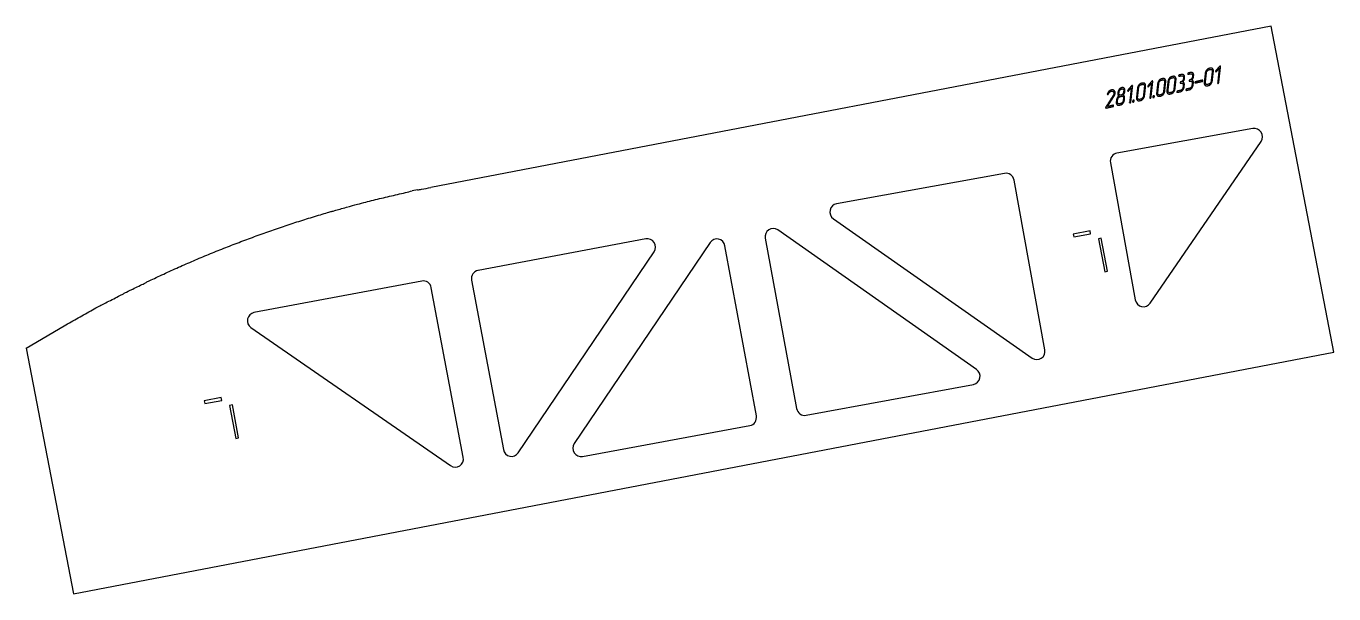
# Model space of a CAD drawing. Header units: millimetres. Extents: x -3 to 1572, y 80 to 764.
import ezdxf

# ---------------------------------------------------------------- set-up
doc = ezdxf.new("R2010")
doc.units = ezdxf.units.MM
doc.linetypes.add('K5LT_BASIC', pattern=[0])
doc.layers.add('Engraving', color=7, linetype='Continuous')

msp = doc.modelspace()

# ---------------------------------------------------------------- linework, layer by layer
at = {"color": 143, "linetype": 'K5LT_BASIC', "lineweight": 25, "true_color": 0x33acca}
for p, q in [((1496.6, 763.9), (484.3, 569.6)), ((1572, 371), (1496.6, 763.9)), ((1474.4, 640.4), (1310.8, 610.9)), ((1350.7, 429.9), (1484.3, 624.9)), ((1302.9, 599.3), (1332.9, 433.9)), ((1175.3, 586.4), (973.1, 549.9)), ((1224, 373.7), (1186.9, 578.3)), ((468.4, 566.6), (462.1, 565.3)), ((969.3, 531.8), (1208.7, 363.8)), ((743.3, 507.5), (541.3, 469.5)), ((887.1, 508.2), (925, 303)), ((1141.7, 350.2), (902.3, 518.2)), ((1278.5, 517.2), (1258.1, 513.3)), ((1258.1, 513.3), (1258.7, 509.8)), ((1258.7, 509.8), (1279.1, 513.7)), ((1279.1, 513.7), (1278.5, 517.2)), ((1291.9, 508.2), (1288.5, 507.6)), ((1288.5, 507.6), (1296.1, 467.8)), ((1299.5, 468.5), (1291.9, 508.2)), ((589.7, 249.6), (753.3, 492)), ((820.8, 503.2), (657.2, 260.8)), ((876.5, 294.1), (838.6, 499.3)), ((533.4, 457.8), (571.9, 253.5)), ((1296.1, 467.8), (1299.5, 468.5)), ((473.5, 456.7), (271.4, 418.7)), ((523.5, 244.4), (485, 448.7)), ((-2.9, 375.8), (42.7, 402.7)), ((267.8, 400.6), (508.3, 234.3)), ((-2.9, 375.8), (53.9, 79.7)), ((53.9, 79.7), (1572, 371)), ((936.5, 295), (1137.9, 332.2)), ((232, 316.4), (211.5, 312.4)), ((232.6, 312.9), (232, 316.4)), ((211.5, 312.4), (212.2, 309)), ((212.2, 309), (232.6, 312.9)), ((245.4, 307.4), (242, 306.8)), ((242, 306.8), (249.6, 267)), ((253, 267.6), (245.4, 307.4)), ((667.2, 245.3), (868.6, 282.5)), ((249.6, 267), (253, 267.6))]:
    msp.add_line(p, q, dxfattribs=at)
msp.add_arc((1177.1, 576.6), 10, 10.2618, 100.2438, dxfattribs=at)
for centre, major_axis, start_param, end_param in [((1476.2, 630.6), (1.88, -9.82), 0.772976, 3.130945), ((1312.6, 601.1), (-1.88, 9.82), 6.272537, 7.843334), ((974.9, 540), (-1.88, 9.82), 6.272537, 8.630507), ((896.8, 510), (-1.88, 9.82), 5.488914, 7.846883), ((745.2, 497.7), (1.88, -9.82), 0.780074, 3.138043), ((828.9, 497.5), (-1.88, 9.82), 4.70529, 7.06326), ((475.3, 446.9), (-1.88, 9.82), 4.70884, 6.279636), ((543.1, 459.6), (-1.88, 9.82), 6.279636, 7.850432), ((1342.6, 435.7), (1.88, -9.82), 4.701741, 7.056161), ((273.3, 408.9), (-1.88, 9.82), 6.279636, 8.637605), ((1214.3, 372), (1.88, -9.82), 5.488914, 7.843334), ((1136.1, 342), (1.88, -9.82), 6.276087, 8.630507), ((934.6, 304.8), (1.88, -9.82), 4.70529, 6.276087), ((866.8, 292.3), (1.88, -9.82), 6.276087, 7.846883), ((581.6, 255.3), (1.88, -9.82), 4.70884, 7.06326), ((665.3, 255.2), (-1.88, 9.82), 0.780074, 3.134494), ((513.8, 242.5), (1.88, -9.82), 5.496012, 7.850432)]:
    msp.add_ellipse(centre, major_axis=major_axis, ratio=0.985352, start_param=start_param, end_param=end_param, dxfattribs=at)
for points, knots in [([(468.4, 566.6), (470, 566.8), (475.3, 567.6), (480.6, 568.8), (484.3, 569.6)], [45.55699, 45.55699, 45.55699, 45.55699, 46.038497, 47.170951, 47.170951, 47.170951, 47.170951]), ([(42.7, 402.7), (45.6, 404.3), (51.2, 407.6), (59.8, 412.5), (68.4, 417.3), (77, 422), (84.9, 426.4), (97.5, 432.9), (115.9, 442.1), (115, 442), (123.8, 446.3), (142.3, 455.2), (141.5, 455.1), (147.1, 457.8), (159, 463.4), (173.9, 470.3), (191.9, 478.3), (210, 486), (228.2, 493.5), (246.5, 500.7), (265, 507.7), (283.5, 514.4), (299, 519.8), (311.5, 524), (320.8, 527.1), (330.2, 530.1), (339.6, 533), (349.1, 535.9), (358.5, 538.7), (365, 540.6), (365.7, 540.7), (384, 545.9), (396.4, 549.3), (406, 551.8), (415.5, 554.2), (425.1, 556.6), (434.7, 558.8), (444.3, 561.1), (453.5, 563), (459.3, 564.7), (462.1, 565.3)], [0, 0, 0, 0, 0.976708, 1.955132, 2.931972, 3.91221, 4.890857, 5.871232, 6.848368, 7.825571, 8.80449, 9.785123, 10.765817, 11.74492, 12.72408, 14.680916, 16.637959, 18.600156, 20.559232, 22.515179, 24.476258, 26.435833, 28.393891, 29.375452, 30.357045, 31.337012, 32.315356, 33.295379, 34.275428, 35.2555, 36.235594, 37.214055, 38.195837, 39.174329, 40.156141, 41.134653, 42.116488, 43.096676, 44.078803, 44.916074, 44.916074, 44.916074, 44.916074])]:
    msp.add_open_spline(points, degree=3, knots=knots, dxfattribs=at)
at = {"layer": 'Engraving', "color": 143, "linetype": 'K5LT_BASIC', "lineweight": 25, "true_color": 0x33acca}
for points, knots in [([(1425.6, 697.7), (1425.4, 695.9), (1424.1, 694.3), (1422.7, 692.7), (1421, 692.3), (1420.3, 692.2), (1419.6, 692), (1418, 691.7), (1416.8, 692.7), (1415.7, 693.7), (1415.9, 695.6), (1416.6, 701.6), (1417.2, 707.5), (1417.4, 709.3), (1418.8, 710.9), (1420.1, 712.5), (1421.9, 712.9), (1422.6, 713.1), (1423.3, 713.2), (1425, 713.6), (1426.1, 712.6), (1427.2, 711.5), (1427, 709.7), (1426.3, 703.7), (1425.6, 697.7)], [0, 0, 0, 0.846521, 0.846521, 1.674424, 1.674424, 1.989042, 1.989042, 2.637777, 2.637777, 3.338641, 3.338641, 5.996422, 5.996422, 6.83575, 6.83575, 7.667338, 7.667338, 7.981955, 7.981955, 8.645972, 8.645972, 9.342219, 9.342219, 12, 12, 12]), ([(1424.2, 697.4), (1424.9, 703.4), (1425.6, 709.4), (1425.7, 710.6), (1425, 711.3), (1424.3, 712), (1423.1, 711.7), (1422.4, 711.6), (1421.7, 711.4), (1420.6, 711.2), (1419.7, 710.1), (1418.8, 709.1), (1418.6, 707.8), (1418, 701.9), (1417.3, 695.9), (1417.2, 694.7), (1417.9, 694), (1418.6, 693.3), (1419.7, 693.5), (1420.4, 693.7), (1421.1, 693.8), (1422.2, 694.1), (1423.2, 695.1), (1424.1, 696.1), (1424.2, 697.4)], [0, 0, 0, 3.194824, 3.194824, 3.749556, 3.749556, 4.284872, 4.284872, 4.662943, 4.662943, 5.32312, 5.32312, 6.003067, 6.003067, 9.197891, 9.197891, 9.751896, 9.751896, 10.278148, 10.278148, 10.656218, 10.656218, 11.310094, 11.310094, 12, 12, 12]), ([(1433.4, 695.8), (1433.4, 695.5), (1433.2, 695.2), (1433, 695), (1432.7, 694.9), (1432.5, 694.9), (1432.2, 695), (1432, 695.1), (1432.1, 695.5), (1433, 704.3), (1434, 713.1), (1432.3, 711.2), (1430.7, 709.3), (1430.4, 709), (1430.2, 708.9), (1429.9, 708.9), (1429.7, 709), (1429.5, 709.2), (1429.6, 709.5), (1429.6, 709.7), (1429.8, 710.1), (1432.1, 712.8), (1434.5, 715.5), (1434.7, 715.7), (1435, 715.8), (1435.2, 715.9), (1435.4, 715.7), (1435.6, 715.5), (1435.6, 715.2), (1434.5, 705.5), (1433.4, 695.8)], [0, 0, 0, 0.181151, 0.181151, 0.343934, 0.343934, 0.472146, 0.472146, 0.625059, 0.625059, 5.39951, 5.39951, 6.773407, 6.773407, 6.936544, 6.936544, 7.074093, 7.074093, 7.217588, 7.217588, 7.383484, 7.383484, 9.302301, 9.302301, 9.462957, 9.462957, 9.596849, 9.596849, 9.739807, 9.739807, 15, 15, 15]), ([(1344, 679.7), (1343.8, 677.9), (1342.4, 676.3), (1341, 674.7), (1339.3, 674.3), (1338.6, 674.2), (1337.9, 674), (1336.3, 673.7), (1335.2, 674.7), (1334.1, 675.7), (1334.3, 677.6), (1334.9, 683.5), (1335.6, 689.5), (1335.8, 691.3), (1337.1, 692.9), (1338.5, 694.5), (1340.2, 694.9), (1340.9, 695.1), (1341.6, 695.2), (1343.3, 695.6), (1344.4, 694.6), (1345.5, 693.5), (1345.3, 691.7), (1344.7, 685.7), (1344, 679.7)], [0, 0, 0, 0.846521, 0.846521, 1.674424, 1.674424, 1.989042, 1.989042, 2.637777, 2.637777, 3.338641, 3.338641, 5.996422, 5.996422, 6.83575, 6.83575, 7.667338, 7.667338, 7.981955, 7.981955, 8.645972, 8.645972, 9.342219, 9.342219, 12, 12, 12]), ([(1342.6, 679.4), (1343.3, 685.4), (1343.9, 691.3), (1344.1, 692.6), (1343.3, 693.3), (1342.6, 694), (1341.5, 693.7), (1340.8, 693.6), (1340.1, 693.4), (1338.9, 693.2), (1338, 692.1), (1337.1, 691.1), (1337, 689.8), (1336.3, 683.8), (1335.6, 677.9), (1335.5, 676.7), (1336.3, 676), (1337, 675.3), (1338.1, 675.5), (1338.8, 675.7), (1339.5, 675.8), (1340.6, 676.1), (1341.5, 677.1), (1342.5, 678.1), (1342.6, 679.4)], [0, 0, 0, 3.194824, 3.194824, 3.749556, 3.749556, 4.284872, 4.284872, 4.662943, 4.662943, 5.32312, 5.32312, 6.003067, 6.003067, 9.197891, 9.197891, 9.751896, 9.751896, 10.278148, 10.278148, 10.656218, 10.656218, 11.310094, 11.310094, 12, 12, 12]), ([(1351.8, 677.8), (1351.8, 677.4), (1351.5, 677.2), (1351.3, 677), (1351, 676.9), (1350.9, 676.9), (1350.6, 677), (1350.4, 677.1), (1350.4, 677.5), (1351.4, 686.3), (1352.4, 695.1), (1350.7, 693.2), (1349, 691.2), (1348.8, 691), (1348.5, 690.9), (1348.2, 690.8), (1348.1, 691), (1347.9, 691.2), (1347.9, 691.5), (1347.9, 691.6), (1348.2, 692.1), (1350.5, 694.8), (1352.8, 697.5), (1353, 697.7), (1353.3, 697.8), (1353.6, 697.8), (1353.8, 697.7), (1354, 697.5), (1354, 697.2), (1352.9, 687.5), (1351.8, 677.8)], [0, 0, 0, 0.181151, 0.181151, 0.343934, 0.343934, 0.472146, 0.472146, 0.625059, 0.625059, 5.39951, 5.39951, 6.773407, 6.773407, 6.936544, 6.936544, 7.074093, 7.074093, 7.217588, 7.217588, 7.383484, 7.383484, 9.302301, 9.302301, 9.462957, 9.462957, 9.596849, 9.596849, 9.739807, 9.739807, 15, 15, 15]), ([(1368.3, 685.1), (1368.1, 683.2), (1366.7, 681.7), (1365.3, 680.1), (1363.6, 679.7), (1362.9, 679.5), (1362.2, 679.4), (1360.6, 679), (1359.5, 680), (1358.3, 681.1), (1358.5, 682.9), (1359.2, 688.9), (1359.9, 694.9), (1360.1, 696.7), (1361.4, 698.3), (1362.8, 699.9), (1364.5, 700.3), (1365.2, 700.4), (1365.9, 700.6), (1367.6, 700.9), (1368.7, 699.9), (1369.8, 698.9), (1369.6, 697), (1368.9, 691), (1368.3, 685.1)], [0, 0, 0, 0.846521, 0.846521, 1.674424, 1.674424, 1.989042, 1.989042, 2.637777, 2.637777, 3.338641, 3.338641, 5.996422, 5.996422, 6.83575, 6.83575, 7.667338, 7.667338, 7.981955, 7.981955, 8.645972, 8.645972, 9.342219, 9.342219, 12, 12, 12]), ([(1366.9, 684.8), (1367.5, 690.7), (1368.2, 696.7), (1368.3, 697.9), (1367.6, 698.6), (1366.9, 699.3), (1365.8, 699.1), (1365.1, 698.9), (1364.4, 698.8), (1363.2, 698.5), (1362.3, 697.5), (1361.4, 696.4), (1361.3, 695.2), (1360.6, 689.2), (1359.9, 683.2), (1359.8, 682), (1360.5, 681.3), (1361.3, 680.6), (1362.4, 680.9), (1363.1, 681), (1363.8, 681.2), (1364.9, 681.4), (1365.8, 682.5), (1366.7, 683.5), (1366.9, 684.8)], [0, 0, 0, 3.194824, 3.194824, 3.749556, 3.749556, 4.284872, 4.284872, 4.662943, 4.662943, 5.32312, 5.32312, 6.003067, 6.003067, 9.197891, 9.197891, 9.751896, 9.751896, 10.278148, 10.278148, 10.656218, 10.656218, 11.310094, 11.310094, 12, 12, 12]), ([(1380.7, 687.8), (1380.5, 686), (1379.1, 684.4), (1377.7, 682.8), (1376, 682.4), (1375.3, 682.3), (1374.6, 682.1), (1373, 681.8), (1371.9, 682.8), (1370.7, 683.8), (1370.9, 685.7), (1371.6, 691.6), (1372.3, 697.6), (1372.5, 699.4), (1373.8, 701), (1375.2, 702.6), (1376.9, 703), (1377.6, 703.2), (1378.3, 703.3), (1380, 703.7), (1381.1, 702.6), (1382.2, 701.6), (1382, 699.8), (1381.3, 693.8), (1380.7, 687.8)], [0, 0, 0, 0.846521, 0.846521, 1.674424, 1.674424, 1.989042, 1.989042, 2.637777, 2.637777, 3.338641, 3.338641, 5.996422, 5.996422, 6.83575, 6.83575, 7.667338, 7.667338, 7.981955, 7.981955, 8.645972, 8.645972, 9.342219, 9.342219, 12, 12, 12]), ([(1379.3, 687.5), (1379.9, 693.5), (1380.6, 699.4), (1380.7, 700.7), (1380, 701.4), (1379.3, 702.1), (1378.2, 701.8), (1377.5, 701.7), (1376.8, 701.5), (1375.6, 701.2), (1374.7, 700.2), (1373.8, 699.1), (1373.7, 697.9), (1373, 691.9), (1372.3, 686), (1372.2, 684.8), (1372.9, 684.1), (1373.7, 683.4), (1374.8, 683.6), (1375.5, 683.8), (1376.2, 683.9), (1377.3, 684.2), (1378.2, 685.2), (1379.1, 686.2), (1379.3, 687.5)], [0, 0, 0, 3.194824, 3.194824, 3.749556, 3.749556, 4.284872, 4.284872, 4.662943, 4.662943, 5.32312, 5.32312, 6.003067, 6.003067, 9.197891, 9.197891, 9.751896, 9.751896, 10.278148, 10.278148, 10.656218, 10.656218, 11.310094, 11.310094, 12, 12, 12]), ([(1390.2, 696.7), (1391.1, 696.4), (1391.6, 695.4), (1392.1, 694.5), (1392, 693.2), (1391.8, 691.7), (1391.7, 690.2), (1391.5, 688.4), (1390.1, 686.8), (1388.7, 685.2), (1387, 684.8), (1385.3, 684.5), (1383.5, 684.1), (1383.2, 684), (1383.1, 684.2), (1382.9, 684.4), (1382.9, 684.7), (1383, 684.8), (1383.2, 685.2), (1383.4, 685.5), (1383.7, 685.6), (1385.4, 686), (1387.2, 686.3), (1388.3, 686.6), (1389.2, 687.6), (1390.1, 688.7), (1390.3, 689.9), (1390.4, 691.4), (1390.6, 692.9), (1390.8, 694.2), (1390.1, 694.8), (1389.3, 695.5), (1388.2, 695.3), (1387.8, 695.2), (1387.5, 695.1), (1387.2, 695.1), (1387, 695.2), (1386.8, 695.4), (1386.9, 695.7), (1386.9, 695.9), (1387.1, 696.2), (1387.3, 696.6), (1387.6, 696.6), (1388.8, 696.9), (1389.7, 697.9), (1390.6, 699), (1390.7, 700.2), (1390.8, 701), (1390.9, 701.7), (1391.1, 703), (1390.4, 703.7), (1389.6, 704.3), (1388.5, 704.1), (1387.1, 703.8), (1385.7, 703.5), (1385.4, 703.4), (1385.2, 703.6), (1385.1, 703.8), (1385.1, 704.1), (1385.1, 704.2), (1385.3, 704.6), (1385.5, 704.9), (1385.9, 705), (1387.2, 705.3), (1388.6, 705.6), (1390.4, 706), (1391.4, 704.9), (1392.5, 703.9), (1392.3, 702), (1392.2, 701.3), (1392.1, 700.5), (1392.1, 700.3), (1392.1, 700), (1392.1, 699.9), (1392.1, 699.7), (1392, 699.6), (1391.9, 699.4), (1391.8, 699), (1391.5, 698.5), (1391.1, 697.6), (1390.2, 696.7)], [0, 0, 0, 1.105144, 1.105144, 2.412716, 2.412716, 4.127289, 4.127289, 6.317725, 6.317725, 8.444428, 8.444428, 10.473835, 10.473835, 10.771721, 10.771721, 11.072067, 11.072067, 11.383969, 11.383969, 11.786648, 11.786648, 13.815299, 13.815299, 15.233378, 15.233378, 16.694041, 16.694041, 18.407672, 18.407672, 19.599582, 19.599582, 20.752416, 20.752416, 21.157966, 21.157966, 21.455979, 21.455979, 21.756325, 21.756325, 22.068262, 22.068262, 22.471154, 22.471154, 23.889361, 23.889361, 25.351099, 25.351099, 26.208759, 26.208759, 27.401767, 27.401767, 28.555011, 28.555011, 30.178678, 30.178678, 30.476609, 30.476609, 30.776948, 30.776948, 31.088855, 31.088855, 31.491662, 31.491662, 33.115329, 33.115329, 34.837976, 34.837976, 36.636534, 36.636534, 37.494477, 37.494477, 37.777625, 37.777625, 37.949211, 37.949211, 38.142551, 38.142551, 38.714041, 38.714041, 40, 40, 40]), ([(1401.1, 699.1), (1402, 698.8), (1402.5, 697.8), (1403, 696.9), (1402.9, 695.6), (1402.7, 694.1), (1402.5, 692.6), (1402.3, 690.8), (1401, 689.2), (1399.6, 687.6), (1397.9, 687.2), (1396.1, 686.9), (1394.4, 686.5), (1394.1, 686.4), (1393.9, 686.6), (1393.8, 686.8), (1393.8, 687.1), (1393.8, 687.2), (1394, 687.6), (1394.2, 687.9), (1394.6, 688), (1396.3, 688.4), (1398, 688.7), (1399.2, 689), (1400.1, 690), (1401, 691.1), (1401.1, 692.3), (1401.3, 693.8), (1401.5, 695.3), (1401.6, 696.5), (1400.9, 697.2), (1400.2, 697.9), (1399, 697.7), (1398.7, 697.6), (1398.3, 697.5), (1398, 697.5), (1397.8, 697.6), (1397.7, 697.8), (1397.7, 698.1), (1397.7, 698.3), (1397.9, 698.6), (1398.1, 698.9), (1398.5, 699), (1399.7, 699.3), (1400.6, 700.3), (1401.5, 701.4), (1401.6, 702.6), (1401.7, 703.4), (1401.8, 704.1), (1401.9, 705.3), (1401.2, 706), (1400.5, 706.7), (1399.3, 706.5), (1397.9, 706.2), (1396.5, 705.9), (1396.2, 705.8), (1396.1, 706), (1395.9, 706.2), (1395.9, 706.5), (1396, 706.6), (1396.2, 707), (1396.4, 707.3), (1396.7, 707.4), (1398.1, 707.7), (1399.5, 708), (1401.2, 708.4), (1402.3, 707.3), (1403.4, 706.3), (1403.2, 704.4), (1403.1, 703.7), (1403, 702.9), (1403, 702.7), (1402.9, 702.4), (1402.9, 702.3), (1402.9, 702.1), (1402.8, 702), (1402.8, 701.8), (1402.7, 701.4), (1402.4, 700.9), (1401.9, 700), (1401.1, 699.1)], [0, 0, 0, 1.105144, 1.105144, 2.412716, 2.412716, 4.127289, 4.127289, 6.317725, 6.317725, 8.444428, 8.444428, 10.473835, 10.473835, 10.771721, 10.771721, 11.072067, 11.072067, 11.383969, 11.383969, 11.786648, 11.786648, 13.815299, 13.815299, 15.233378, 15.233378, 16.694041, 16.694041, 18.407672, 18.407672, 19.599582, 19.599582, 20.752416, 20.752416, 21.157966, 21.157966, 21.455979, 21.455979, 21.756325, 21.756325, 22.068262, 22.068262, 22.471154, 22.471154, 23.889361, 23.889361, 25.351099, 25.351099, 26.208759, 26.208759, 27.401767, 27.401767, 28.555011, 28.555011, 30.178678, 30.178678, 30.476609, 30.476609, 30.776948, 30.776948, 31.088855, 31.088855, 31.491662, 31.491662, 33.115329, 33.115329, 34.837976, 34.837976, 36.636534, 36.636534, 37.494477, 37.494477, 37.777625, 37.777625, 37.949211, 37.949211, 38.142551, 38.142551, 38.714041, 38.714041, 40, 40, 40]), ([(1413.6, 697.3), (1409.5, 696.4), (1405.3, 695.4), (1405, 695.4), (1404.8, 695.5), (1404.7, 695.7), (1404.7, 696), (1404.7, 696.2), (1404.9, 696.5), (1405.1, 696.9), (1405.5, 696.9), (1409.6, 697.8), (1413.8, 698.8), (1414, 698.8), (1414.2, 698.6), (1414.4, 698.4), (1414.4, 698.2), (1414.4, 697.9), (1414.2, 697.6), (1414, 697.3), (1413.6, 697.3)], [0, 0, 0, 3.94619, 3.94619, 4.18756, 4.18756, 4.430856, 4.430856, 4.683549, 4.683549, 5.009861, 5.009861, 8.956051, 8.956051, 9.181245, 9.181245, 9.415662, 9.415662, 9.694987, 9.694987, 10, 10, 10]), ([(1306.1, 667), (1301.9, 666.1), (1297.8, 665.2), (1297.5, 665.1), (1297.3, 665.3), (1297.1, 665.5), (1297.2, 665.8), (1297.2, 666), (1297.3, 666.2), (1301.8, 673.2), (1306.3, 680.3), (1306.5, 680.6), (1306.7, 680.9), (1306.8, 681.2), (1306.9, 681.5), (1307.2, 682.1), (1307.2, 682.6), (1307.4, 684.1), (1306.4, 684.9), (1305.9, 685.3), (1305.3, 685.4), (1304.6, 685.6), (1303.9, 685.4), (1303, 685.2), (1302.1, 684.4), (1301.2, 683.7), (1300.5, 682.2), (1300.4, 681.9), (1300.3, 681.8), (1300.1, 681.7), (1299.8, 681.6), (1299.6, 681.5), (1299.4, 681.7), (1299.2, 681.8), (1299.2, 682.1), (1299.2, 682.3), (1299.3, 682.4), (1300.1, 684.4), (1301.4, 685.5), (1302.6, 686.6), (1304, 686.9), (1306, 687.4), (1307.4, 686.2), (1308.9, 685.1), (1308.7, 682.9), (1308.6, 682.2), (1308.3, 681.5), (1308, 680.7), (1307.4, 679.7), (1303.3, 673.3), (1299.2, 666.9), (1302.7, 667.7), (1306.2, 668.5), (1306.5, 668.5), (1306.7, 668.3), (1306.9, 668.2), (1306.8, 667.9), (1306.8, 667.6), (1306.6, 667.3), (1306.4, 667.1), (1306.1, 667)], [0, 0, 0, 3.047826, 3.047826, 3.226196, 3.226196, 3.425035, 3.425035, 3.570989, 3.570989, 9.561221, 9.561221, 9.825724, 9.825724, 10.050668, 10.050668, 10.473601, 10.473601, 11.396415, 11.396415, 11.832946, 11.832946, 12.317549, 12.317549, 13.072233, 13.072233, 14.062635, 14.062635, 14.240973, 14.240973, 14.40613, 14.40613, 14.588981, 14.588981, 14.779051, 14.779051, 14.881829, 14.881829, 16.249197, 16.249197, 17.325971, 17.325971, 18.610175, 18.610175, 19.935785, 19.935785, 20.483021, 20.483021, 21.195978, 21.195978, 26.62229, 26.62229, 29.191003, 29.191003, 29.365522, 29.365522, 29.547183, 29.547183, 29.763638, 29.763638, 30, 30, 30]), ([(1319.7, 674.4), (1319.5, 672.5), (1318.1, 670.9), (1316.8, 669.3), (1315, 669), (1314.3, 668.8), (1313.6, 668.7), (1312, 668.3), (1310.9, 669.3), (1309.8, 670.3), (1310, 672.2), (1310.1, 673.7), (1310.3, 675.2), (1310.4, 676.3), (1311.1, 677.5), (1311.8, 678.7), (1313, 679.7), (1312.3, 680.1), (1312, 680.9), (1311.7, 681.7), (1311.8, 682.8), (1311.9, 683.6), (1312, 684.3), (1312.2, 686.1), (1313.5, 687.8), (1314.2, 688.5), (1315, 689), (1315.4, 689.2), (1315.8, 689.4), (1316, 689.5), (1316.2, 689.6), (1316.4, 689.6), (1316.6, 689.7), (1318.4, 690.1), (1319.5, 689.1), (1320, 688.6), (1320.2, 687.8), (1320.3, 687.5), (1320.4, 687.1), (1320.4, 686.8), (1320.4, 686.6), (1320.3, 686.4), (1320.3, 686.2), (1320.2, 685.4), (1320.2, 684.6), (1320, 683.5), (1319.6, 682.6), (1319.1, 681.7), (1318.2, 680.8), (1319.1, 680.5), (1319.6, 679.6), (1320.2, 678.6), (1320, 677.3), (1319.9, 675.8), (1319.7, 674.4)], [0, 0, 0, 1.873598, 1.873598, 3.69261, 3.69261, 4.386884, 4.386884, 5.818535, 5.818535, 7.364988, 7.364988, 8.831065, 8.831065, 10.043454, 10.043454, 11.431214, 11.431214, 12.22177, 12.22177, 13.14885, 13.14885, 13.899491, 13.899491, 15.762312, 15.762312, 16.708293, 16.708293, 17.125443, 17.125443, 17.362221, 17.362221, 17.577677, 17.577677, 19.055802, 19.055802, 19.771228, 19.771228, 20.139764, 20.139764, 20.365597, 20.365597, 20.592941, 20.592941, 21.340886, 21.340886, 22.373032, 22.373032, 23.469845, 23.469845, 24.415003, 24.415003, 25.533412, 25.533412, 27, 27, 27]), ([(1318.3, 674), (1318.5, 675.5), (1318.6, 677), (1318.8, 678.3), (1318.1, 679), (1317.4, 679.7), (1316.2, 679.4), (1315.5, 679.2), (1314.8, 679.1), (1313.6, 678.8), (1312.7, 677.8), (1311.8, 676.7), (1311.7, 675.5), (1311.5, 674), (1311.4, 672.5), (1311.2, 671.3), (1312, 670.6), (1312.7, 669.9), (1313.8, 670.1), (1314.5, 670.3), (1315.2, 670.5), (1316.4, 670.7), (1317.3, 671.8), (1318.2, 672.8), (1318.3, 674)], [0, 0, 0, 1.329406, 1.329406, 2.254108, 2.254108, 3.148824, 3.148824, 3.778355, 3.778355, 4.877538, 4.877538, 6.009386, 6.009386, 7.338792, 7.338792, 8.260968, 8.260968, 9.137189, 9.137189, 9.766721, 9.766721, 10.866842, 10.866842, 12, 12, 12]), ([(1318.8, 684.3), (1318.8, 685.1), (1318.9, 685.8), (1319.1, 687.1), (1318.4, 687.8), (1317.6, 688.5), (1316.5, 688.2), (1315.3, 687.9), (1314.4, 686.9), (1313.5, 685.9), (1313.4, 684.6), (1313.3, 683.9), (1313.2, 683.1), (1313.1, 681.9), (1313.8, 681.2), (1314.5, 680.5), (1315.6, 680.7), (1316.8, 681), (1317.7, 682), (1318.6, 683.1), (1318.8, 684.3)], [0, 0, 0, 0.718951, 0.718951, 1.697337, 1.697337, 2.634709, 2.634709, 3.797866, 3.797866, 5.000561, 5.000561, 5.719512, 5.719512, 6.697901, 6.697901, 7.635273, 7.635273, 8.789173, 8.789173, 10, 10, 10]), ([(1327.5, 672.4), (1327.5, 672.1), (1327.3, 671.8), (1327, 671.6), (1326.7, 671.5), (1326.6, 671.5), (1326.3, 671.6), (1326.1, 671.7), (1326.1, 672.1), (1327.1, 680.9), (1328.1, 689.7), (1326.4, 687.8), (1324.8, 685.9), (1324.5, 685.6), (1324.3, 685.6), (1324, 685.5), (1323.8, 685.7), (1323.6, 685.8), (1323.6, 686.2), (1323.6, 686.3), (1323.9, 686.7), (1326.2, 689.4), (1328.5, 692.1), (1328.8, 692.4), (1329, 692.4), (1329.3, 692.5), (1329.5, 692.3), (1329.7, 692.2), (1329.7, 691.8), (1328.6, 682.1), (1327.5, 672.4)], [0, 0, 0, 0.181151, 0.181151, 0.343934, 0.343934, 0.472146, 0.472146, 0.625059, 0.625059, 5.39951, 5.39951, 6.773407, 6.773407, 6.936544, 6.936544, 7.074093, 7.074093, 7.217588, 7.217588, 7.383484, 7.383484, 9.302301, 9.302301, 9.462957, 9.462957, 9.596849, 9.596849, 9.739807, 9.739807, 15, 15, 15]), ([(1355, 680), (1355.4, 680.1), (1355.7, 679.8), (1356, 679.5), (1355.9, 679.1), (1355.9, 678.7), (1355.6, 678.3), (1355.3, 677.8), (1354.8, 677.7), (1354.3, 677.6), (1354.1, 677.9), (1353.8, 678.2), (1353.9, 678.6), (1353.9, 678.9), (1354.2, 679.4), (1354.5, 679.9), (1355, 680)], [0, 0, 0, 0.855828, 0.855828, 1.74556, 1.74556, 2.805969, 2.805969, 3.96496, 3.96496, 4.876932, 4.876932, 5.801755, 5.801755, 6.76801, 6.76801, 8, 8, 8]), ([(1330.7, 674.6), (1331.1, 674.7), (1331.4, 674.4), (1331.7, 674.1), (1331.7, 673.7), (1331.6, 673.3), (1331.3, 672.9), (1331, 672.5), (1330.5, 672.4), (1330, 672.3), (1329.8, 672.5), (1329.5, 672.8), (1329.6, 673.3), (1329.6, 673.5), (1329.9, 674), (1330.2, 674.5), (1330.7, 674.6)], [0, 0, 0, 0.855828, 0.855828, 1.74556, 1.74556, 2.805969, 2.805969, 3.96496, 3.96496, 4.876932, 4.876932, 5.801755, 5.801755, 6.76801, 6.76801, 8, 8, 8])]:
    msp.add_open_spline(points, degree=2, knots=knots, dxfattribs=at)

doc.saveas('drawing.dxf')
